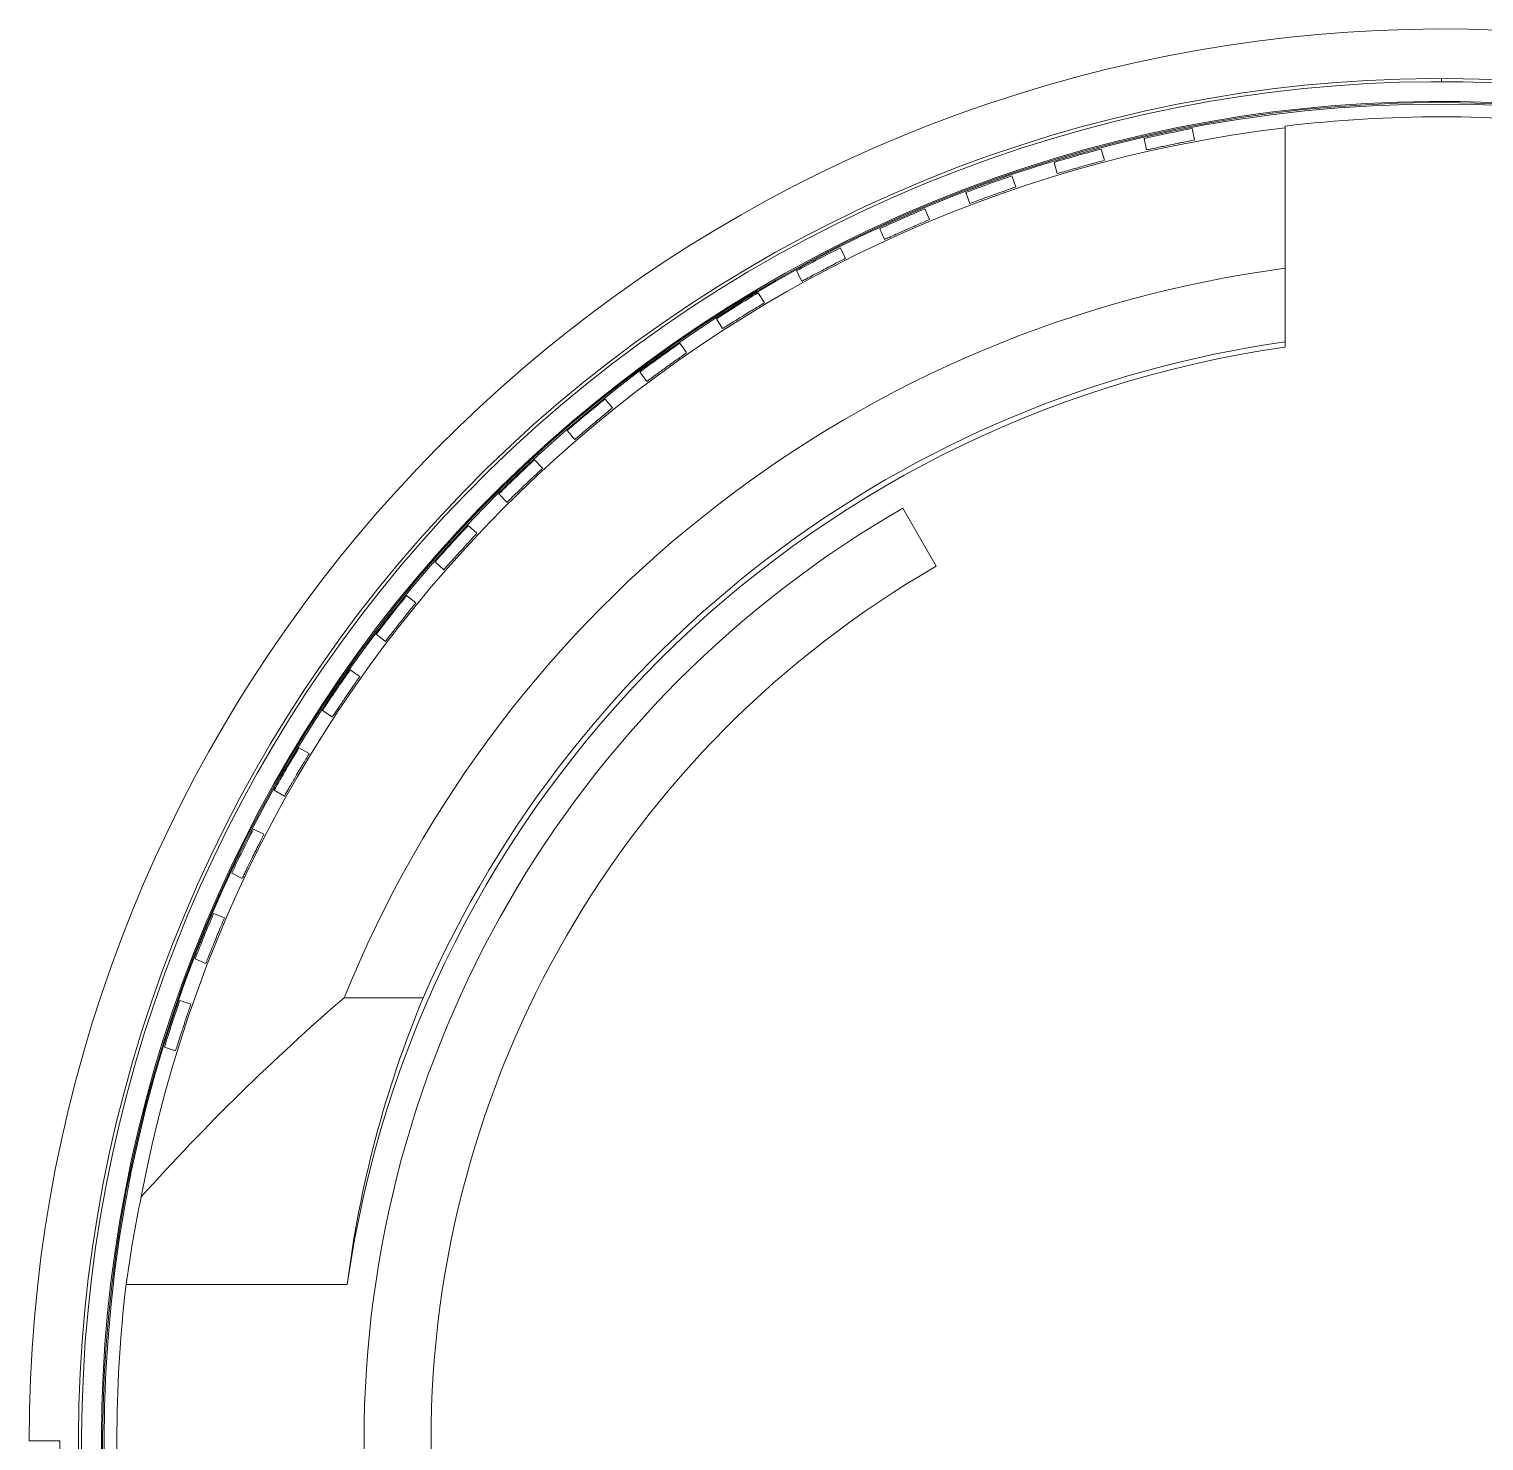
# Model space of a CAD drawing. Header units: inches. Extents: x 52169 to 69006, y 13152 to 42758.
# Drawn here: x 55429.8 to 55494.9, y 31591.4 to 31654.7 of the extents above; entities that cross this region are included whole.
import ezdxf

# ---------------------------------------------------------------- set-up
doc = ezdxf.new("R2010")
doc.units = ezdxf.units.IN
doc.header["$MEASUREMENT"] = 0

msp = doc.modelspace()

# ---------------------------------------------------------------- linework, layer by layer
at = {"color": 8, "linetype": 'Continuous', "lineweight": 0}
for p, q in [((55493.015, 31652.293, 0), (55493.015, 31652.435, 0)), ((55481.962, 31649.696, 0), (55481.856, 31650.205, 0)), ((55486.015, 31650.312, 0), (55486.015, 31650.239, 0)), ((55479.702, 31649.756, 0), (55479.809, 31649.246, 0)), ((55481.963, 31649.693, 0), (55481.962, 31649.695, 0)), ((55477.923, 31648.783, 0), (55477.781, 31649.284, 0)), ((55479.809, 31649.245, 0), (55479.809, 31649.243, 0)), ((55475.664, 31648.685, 0), (55475.806, 31648.184, 0)), ((55475.806, 31648.183, 0), (55475.807, 31648.181, 0)), ((55477.924, 31648.78, 0), (55477.923, 31648.782, 0)), ((55473.957, 31647.59, 0), (55473.781, 31648.08, 0)), ((55473.958, 31647.587, 0), (55473.958, 31647.589, 0)), ((55471.711, 31647.335, 0), (55471.887, 31646.845, 0)), ((55470.085, 31646.124, 0), (55469.875, 31646.6, 0)), ((55471.888, 31646.844, 0), (55471.889, 31646.842, 0)), ((55467.862, 31645.712, 0), (55468.072, 31645.236, 0)), ((55470.086, 31646.121, 0), (55470.085, 31646.123, 0)), ((55468.072, 31645.235, 0), (55468.073, 31645.233, 0)), ((55466.324, 31644.391, 0), (55466.081, 31644.852, 0)), ((55466.325, 31644.388, 0), (55466.324, 31644.39, 0)), ((55464.135, 31643.826, 0), (55464.378, 31643.365, 0)), ((55486.015, 31643.943, 0), (55486.015, 31640.648, 0)), ((55464.378, 31643.364, 0), (55464.379, 31643.362, 0)), ((55462.693, 31642.4, 0), (55462.418, 31642.843, 0)), ((55462.694, 31642.397, 0), (55462.693, 31642.399, 0)), ((55460.549, 31641.683, 0), (55460.823, 31641.241, 0)), ((55460.823, 31641.24, 0), (55460.825, 31641.238, 0)), ((55459.209, 31640.161, 0), (55458.905, 31640.583, 0)), ((55486.015, 31640.648, 0), (55486.015, 31640.41, 0)), ((55459.211, 31640.158, 0), (55459.21, 31640.16, 0)), ((55457.121, 31639.296, 0), (55457.425, 31638.874, 0)), ((55457.426, 31638.873, 0), (55457.427, 31638.871, 0)), ((55455.891, 31637.684, 0), (55455.558, 31638.084, 0)), ((55455.893, 31637.681, 0), (55455.891, 31637.683, 0)), ((55453.867, 31636.675, 0), (55454.201, 31636.275, 0)), ((55454.201, 31636.275, 0), (55454.203, 31636.273, 0)), ((55452.753, 31634.981, 0), (55452.393, 31635.357, 0)), ((55452.756, 31634.979, 0), (55452.754, 31634.981, 0)), ((55450.805, 31633.834, 0), (55451.165, 31633.459, 0)), ((55451.166, 31633.458, 0), (55451.168, 31633.456, 0)), ((55470.39, 31630.595, 0), (55468.89, 31633.193, 0)), ((55449.812, 31632.067, 0), (55449.426, 31632.416, 0)), ((55449.814, 31632.064, 0), (55449.812, 31632.066, 0)), ((55447.948, 31630.787, 0), (55448.334, 31630.437, 0)), ((55448.335, 31630.436, 0), (55448.336, 31630.435, 0)), ((55447.081, 31628.954, 0), (55446.672, 31629.276, 0)), ((55447.083, 31628.952, 0), (55447.081, 31628.953, 0)), ((55445.311, 31627.547, 0), (55445.72, 31627.225, 0)), ((55445.721, 31627.224, 0), (55445.723, 31627.223, 0)), ((55444.573, 31625.658, 0), (55444.143, 31625.951, 0)), ((55444.576, 31625.656, 0), (55444.574, 31625.658, 0)), ((55442.906, 31624.131, 0), (55443.337, 31623.839, 0)), ((55443.338, 31623.838, 0), (55443.34, 31623.837, 0)), ((55442.302, 31622.196, 0), (55441.852, 31622.457, 0)), ((55442.305, 31622.194, 0), (55442.303, 31622.195, 0)), ((55440.746, 31620.556, 0), (55441.196, 31620.294, 0)), ((55441.196, 31620.294, 0), (55441.198, 31620.292, 0)), ((55440.278, 31618.583, 0), (55439.811, 31618.813, 0)), ((55440.281, 31618.581, 0), (55440.279, 31618.583, 0)), ((55438.84, 31616.839, 0), (55439.307, 31616.609, 0)), ((55439.307, 31616.609, 0), (55439.31, 31616.608, 0)), ((55438.511, 31614.838, 0), (55438.029, 31615.035, 0)), ((55438.514, 31614.837, 0), (55438.512, 31614.838, 0)), ((55437.198, 31612.998, 0), (55437.68, 31612.801, 0)), ((55437.68, 31612.801, 0), (55437.683, 31612.8, 0)), ((55437.009, 31610.979, 0), (55436.515, 31611.141, 0)), ((55443.874, 31611.26, 0), (55447.414, 31611.26, 0)), ((55437.012, 31610.978, 0), (55437.01, 31610.979, 0)), ((55435.827, 31609.052, 0), (55436.322, 31608.889, 0)), ((55436.323, 31608.889, 0), (55436.325, 31608.888, 0)), ((55444.013, 31598.407, 0), (55434.111, 31598.407, 0))]:
    msp.add_line(p, q, dxfattribs=at)
msp.add_circle((55493.015, 31591.407, 0), 59.89, dxfattribs=at)
for radius, start, end in [(63.25, 25.00184, 180), (61.028, 217.61674, 204.56328), (60.886, 217.71936, 204.54592), (60, 217.94082, 204.5662), (59.948, 217.94603, 204.60783), (59.247, 96.7853, 169.36753), (59.848, 100.74685, 102.85315), (59.319, 83.22298, 96.77702), (59.848, 104.74685, 106.85315), (59.848, 108.74685, 110.85315), (59.848, 112.74685, 114.85315), (59.848, 116.74685, 118.85315), (53, 97.58954, 158.00095), (59.848, 120.74685, 122.85315), (49.5, 98.12968, 171.87032), (49.736, 98.0909, 156.47327), (59.848, 124.74685, 126.85315), (59.848, 128.74685, 130.85315), (59.848, 132.74685, 134.85315), (48.25, 120, 240), (59.848, 136.74685, 138.85315), (45.25, 120, 240), (59.848, 140.74685, 142.85315), (59.848, 144.74685, 146.85315), (59.848, 148.74685, 150.85315), (59.848, 152.74685, 154.85315), (59.848, 156.74685, 158.85315), (59.848, 160.74685, 162.85315), (59.319, 173.22298, 186.77702)]:
    msp.add_arc((55493.015, 31591.407, 0), radius, start, end, dxfattribs=at)
for centre, major_axis, ratio, start_param, end_param in [((55493.015, 31499.502, 0), (0, -131.254), 0.713939, -2.589571, -2.471064), ((55493.015, 31592.313, 0), (0, 49.388), 0.999832, 1.177052, 1.447083), ((55493.67, 31590.204, 0), (59.204, -10.467), 0.994615, -3.169975, -3.103254)]:
    msp.add_ellipse(centre, major_axis=major_axis, ratio=ratio, start_param=start_param, end_param=end_param, dxfattribs=at)
msp.add_open_spline([(55486.015, 31650.239, 0), (55486.015, 31649.521, 0), (55486.015, 31648.098, 0), (55486.015, 31645.999, 0), (55486.015, 31644.624, 0), (55486.015, 31643.943, 0)], degree=3, dxfattribs=at)
for points, knots in [([(55479.809, 31649.243, 0), (55479.883, 31649.259, 0), (55479.957, 31649.275, 0), (55480.034, 31649.291, 0), (55480.138, 31649.314, 0), (55480.247, 31649.338, 0), (55480.354, 31649.361, 0), (55480.443, 31649.38, 0), (55480.531, 31649.399, 0), (55480.62, 31649.417, 0), (55480.708, 31649.436, 0), (55480.796, 31649.454, 0), (55480.885, 31649.473, 0), (55480.997, 31649.496, 0), (55481.108, 31649.519, 0), (55481.219, 31649.542, 0), (55481.285, 31649.556, 0), (55481.35, 31649.57, 0), (55481.416, 31649.583, 0), (55481.507, 31649.601, 0), (55481.599, 31649.62, 0), (55481.688, 31649.637, 0), (55481.782, 31649.656, 0), (55481.872, 31649.674, 0), (55481.963, 31649.693, 0)], [0, 0, 0, 0, 0.108234, 0.108234, 0.108234, 0.25564, 0.25564, 0.25564, 0.37886, 0.37886, 0.37886, 0.49998, 0.49998, 0.49998, 0.653249, 0.653249, 0.653249, 0.744317, 0.744317, 0.744317, 0.868717, 0.868717, 0.868717, 1, 1, 1, 1]), ([(55475.807, 31648.181, 0), (55475.88, 31648.202, 0), (55475.952, 31648.223, 0), (55476.027, 31648.245, 0), (55476.13, 31648.275, 0), (55476.237, 31648.306, 0), (55476.342, 31648.336, 0), (55476.43, 31648.362, 0), (55476.516, 31648.387, 0), (55476.604, 31648.411, 0), (55476.69, 31648.436, 0), (55476.777, 31648.46, 0), (55476.864, 31648.485, 0), (55476.974, 31648.516, 0), (55477.084, 31648.547, 0), (55477.193, 31648.578, 0), (55477.257, 31648.596, 0), (55477.321, 31648.614, 0), (55477.387, 31648.632, 0), (55477.476, 31648.657, 0), (55477.566, 31648.681, 0), (55477.654, 31648.705, 0), (55477.746, 31648.731, 0), (55477.835, 31648.755, 0), (55477.924, 31648.78, 0)], [0, 0, 0, 0, 0.108234, 0.108234, 0.108234, 0.25564, 0.25564, 0.25564, 0.37886, 0.37886, 0.37886, 0.49998, 0.49998, 0.49998, 0.653249, 0.653249, 0.653249, 0.744317, 0.744317, 0.744317, 0.868717, 0.868717, 0.868717, 1, 1, 1, 1]), ([(55471.889, 31646.842, 0), (55471.96, 31646.868, 0), (55472.031, 31646.894, 0), (55472.104, 31646.921, 0), (55472.204, 31646.958, 0), (55472.308, 31646.997, 0), (55472.411, 31647.035, 0), (55472.497, 31647.066, 0), (55472.582, 31647.097, 0), (55472.667, 31647.128, 0), (55472.752, 31647.158, 0), (55472.837, 31647.189, 0), (55472.922, 31647.219, 0), (55473.029, 31647.258, 0), (55473.137, 31647.297, 0), (55473.243, 31647.335, 0), (55473.306, 31647.358, 0), (55473.369, 31647.38, 0), (55473.433, 31647.403, 0), (55473.52, 31647.433, 0), (55473.609, 31647.464, 0), (55473.694, 31647.494, 0), (55473.784, 31647.526, 0), (55473.871, 31647.557, 0), (55473.958, 31647.587, 0)], [0, 0, 0, 0, 0.108234, 0.108234, 0.108234, 0.25564, 0.25564, 0.25564, 0.37886, 0.37886, 0.37886, 0.49998, 0.49998, 0.49998, 0.653249, 0.653249, 0.653249, 0.744317, 0.744317, 0.744317, 0.868717, 0.868717, 0.868717, 1, 1, 1, 1]), ([(55468.073, 31645.233, 0), (55468.142, 31645.264, 0), (55468.211, 31645.295, 0), (55468.282, 31645.327, 0), (55468.38, 31645.371, 0), (55468.481, 31645.417, 0), (55468.581, 31645.462, 0), (55468.664, 31645.499, 0), (55468.747, 31645.536, 0), (55468.83, 31645.573, 0), (55468.912, 31645.609, 0), (55468.995, 31645.645, 0), (55469.077, 31645.682, 0), (55469.182, 31645.728, 0), (55469.286, 31645.774, 0), (55469.39, 31645.819, 0), (55469.451, 31645.846, 0), (55469.512, 31645.873, 0), (55469.574, 31645.9, 0), (55469.659, 31645.937, 0), (55469.745, 31645.974, 0), (55469.829, 31646.01, 0), (55469.917, 31646.048, 0), (55470.001, 31646.084, 0), (55470.086, 31646.121, 0)], [0, 0, 0, 0, 0.108234, 0.108234, 0.108234, 0.25564, 0.25564, 0.25564, 0.37886, 0.37886, 0.37886, 0.49998, 0.49998, 0.49998, 0.653249, 0.653249, 0.653249, 0.744317, 0.744317, 0.744317, 0.868717, 0.868717, 0.868717, 1, 1, 1, 1]), ([(55464.379, 31643.362, 0), (55464.446, 31643.398, 0), (55464.513, 31643.434, 0), (55464.581, 31643.471, 0), (55464.675, 31643.521, 0), (55464.773, 31643.574, 0), (55464.87, 31643.626, 0), (55464.95, 31643.669, 0), (55465.03, 31643.711, 0), (55465.111, 31643.754, 0), (55465.19, 31643.795, 0), (55465.27, 31643.837, 0), (55465.35, 31643.88, 0), (55465.451, 31643.933, 0), (55465.552, 31643.986, 0), (55465.652, 31644.039, 0), (55465.711, 31644.07, 0), (55465.77, 31644.101, 0), (55465.83, 31644.132, 0), (55465.912, 31644.175, 0), (55465.996, 31644.218, 0), (55466.076, 31644.259, 0), (55466.161, 31644.303, 0), (55466.243, 31644.346, 0), (55466.325, 31644.388, 0)], [0, 0, 0, 0, 0.108234, 0.108234, 0.108234, 0.25564, 0.25564, 0.25564, 0.37886, 0.37886, 0.37886, 0.49998, 0.49998, 0.49998, 0.653249, 0.653249, 0.653249, 0.744317, 0.744317, 0.744317, 0.868717, 0.868717, 0.868717, 1, 1, 1, 1]), ([(55460.825, 31641.238, 0), (55460.889, 31641.278, 0), (55460.953, 31641.319, 0), (55461.019, 31641.36, 0), (55461.109, 31641.417, 0), (55461.203, 31641.477, 0), (55461.296, 31641.535, 0), (55461.373, 31641.584, 0), (55461.45, 31641.632, 0), (55461.527, 31641.68, 0), (55461.603, 31641.727, 0), (55461.68, 31641.774, 0), (55461.757, 31641.822, 0), (55461.854, 31641.882, 0), (55461.951, 31641.942, 0), (55462.047, 31642.002, 0), (55462.104, 31642.037, 0), (55462.161, 31642.072, 0), (55462.219, 31642.107, 0), (55462.297, 31642.156, 0), (55462.378, 31642.204, 0), (55462.455, 31642.251, 0), (55462.537, 31642.301, 0), (55462.616, 31642.349, 0), (55462.694, 31642.397, 0)], [0, 0, 0, 0, 0.108234, 0.108234, 0.108234, 0.25564, 0.25564, 0.25564, 0.37886, 0.37886, 0.37886, 0.49998, 0.49998, 0.49998, 0.653249, 0.653249, 0.653249, 0.744317, 0.744317, 0.744317, 0.868717, 0.868717, 0.868717, 1, 1, 1, 1]), ([(55457.427, 31638.871, 0), (55457.488, 31638.916, 0), (55457.549, 31638.96, 0), (55457.612, 31639.007, 0), (55457.698, 31639.07, 0), (55457.788, 31639.136, 0), (55457.876, 31639.2, 0), (55457.95, 31639.254, 0), (55458.023, 31639.307, 0), (55458.097, 31639.361, 0), (55458.17, 31639.413, 0), (55458.243, 31639.466, 0), (55458.316, 31639.519, 0), (55458.409, 31639.585, 0), (55458.501, 31639.652, 0), (55458.593, 31639.718, 0), (55458.648, 31639.758, 0), (55458.702, 31639.796, 0), (55458.757, 31639.836, 0), (55458.832, 31639.889, 0), (55458.909, 31639.943, 0), (55458.983, 31639.996, 0), (55459.061, 31640.051, 0), (55459.136, 31640.105, 0), (55459.211, 31640.158, 0)], [0, 0, 0, 0, 0.108234, 0.108234, 0.108234, 0.25564, 0.25564, 0.25564, 0.37886, 0.37886, 0.37886, 0.49998, 0.49998, 0.49998, 0.653249, 0.653249, 0.653249, 0.744317, 0.744317, 0.744317, 0.868717, 0.868717, 0.868717, 1, 1, 1, 1]), ([(55454.203, 31636.273, 0), (55454.261, 31636.322, 0), (55454.318, 31636.371, 0), (55454.378, 31636.421, 0), (55454.459, 31636.49, 0), (55454.544, 31636.562, 0), (55454.628, 31636.633, 0), (55454.698, 31636.692, 0), (55454.767, 31636.75, 0), (55454.837, 31636.808, 0), (55454.906, 31636.865, 0), (55454.975, 31636.923, 0), (55455.045, 31636.981, 0), (55455.132, 31637.054, 0), (55455.22, 31637.127, 0), (55455.307, 31637.199, 0), (55455.359, 31637.242, 0), (55455.41, 31637.285, 0), (55455.462, 31637.328, 0), (55455.533, 31637.387, 0), (55455.606, 31637.446, 0), (55455.676, 31637.503, 0), (55455.75, 31637.564, 0), (55455.822, 31637.623, 0), (55455.893, 31637.681, 0)], [0, 0, 0, 0, 0.108234, 0.108234, 0.108234, 0.25564, 0.25564, 0.25564, 0.37886, 0.37886, 0.37886, 0.49998, 0.49998, 0.49998, 0.653249, 0.653249, 0.653249, 0.744317, 0.744317, 0.744317, 0.868717, 0.868717, 0.868717, 1, 1, 1, 1]), ([(55451.168, 31633.456, 0), (55451.222, 31633.509, 0), (55451.276, 31633.562, 0), (55451.332, 31633.616, 0), (55451.408, 31633.691, 0), (55451.488, 31633.769, 0), (55451.567, 31633.845, 0), (55451.632, 31633.909, 0), (55451.697, 31633.971, 0), (55451.763, 31634.034, 0), (55451.827, 31634.096, 0), (55451.893, 31634.159, 0), (55451.958, 31634.221, 0), (55452.041, 31634.3, 0), (55452.123, 31634.379, 0), (55452.204, 31634.458, 0), (55452.253, 31634.504, 0), (55452.301, 31634.55, 0), (55452.35, 31634.597, 0), (55452.417, 31634.66, 0), (55452.486, 31634.724, 0), (55452.552, 31634.787, 0), (55452.621, 31634.852, 0), (55452.688, 31634.916, 0), (55452.756, 31634.979, 0)], [0, 0, 0, 0, 0.108234, 0.108234, 0.108234, 0.25564, 0.25564, 0.25564, 0.37886, 0.37886, 0.37886, 0.49998, 0.49998, 0.49998, 0.653249, 0.653249, 0.653249, 0.744317, 0.744317, 0.744317, 0.868717, 0.868717, 0.868717, 1, 1, 1, 1]), ([(55448.336, 31630.435, 0), (55448.387, 31630.491, 0), (55448.437, 31630.547, 0), (55448.489, 31630.606, 0), (55448.56, 31630.685, 0), (55448.634, 31630.769, 0), (55448.707, 31630.85, 0), (55448.768, 31630.918, 0), (55448.829, 31630.985, 0), (55448.89, 31631.053, 0), (55448.95, 31631.119, 0), (55449.011, 31631.186, 0), (55449.071, 31631.253, 0), (55449.148, 31631.337, 0), (55449.225, 31631.422, 0), (55449.301, 31631.506, 0), (55449.346, 31631.556, 0), (55449.391, 31631.605, 0), (55449.437, 31631.655, 0), (55449.499, 31631.723, 0), (55449.563, 31631.792, 0), (55449.624, 31631.858, 0), (55449.689, 31631.929, 0), (55449.752, 31631.997, 0), (55449.814, 31632.064, 0)], [0, 0, 0, 0, 0.108234, 0.108234, 0.108234, 0.25564, 0.25564, 0.25564, 0.37886, 0.37886, 0.37886, 0.49998, 0.49998, 0.49998, 0.653249, 0.653249, 0.653249, 0.744317, 0.744317, 0.744317, 0.868717, 0.868717, 0.868717, 1, 1, 1, 1]), ([(55445.723, 31627.223, 0), (55445.769, 31627.283, 0), (55445.816, 31627.342, 0), (55445.863, 31627.404, 0), (55445.929, 31627.489, 0), (55445.997, 31627.577, 0), (55446.064, 31627.663, 0), (55446.12, 31627.736, 0), (55446.176, 31627.806, 0), (55446.232, 31627.878, 0), (55446.287, 31627.948, 0), (55446.343, 31628.019, 0), (55446.399, 31628.09, 0), (55446.47, 31628.18, 0), (55446.54, 31628.27, 0), (55446.61, 31628.359, 0), (55446.652, 31628.411, 0), (55446.693, 31628.464, 0), (55446.735, 31628.517, 0), (55446.793, 31628.589, 0), (55446.852, 31628.662, 0), (55446.908, 31628.733, 0), (55446.968, 31628.808, 0), (55447.026, 31628.88, 0), (55447.083, 31628.952, 0)], [0, 0, 0, 0, 0.108234, 0.108234, 0.108234, 0.25564, 0.25564, 0.25564, 0.37886, 0.37886, 0.37886, 0.49998, 0.49998, 0.49998, 0.653249, 0.653249, 0.653249, 0.744317, 0.744317, 0.744317, 0.868717, 0.868717, 0.868717, 1, 1, 1, 1]), ([(55443.34, 31623.837, 0), (55443.382, 31623.9, 0), (55443.424, 31623.962, 0), (55443.467, 31624.028, 0), (55443.526, 31624.116, 0), (55443.588, 31624.209, 0), (55443.649, 31624.3, 0), (55443.7, 31624.376, 0), (55443.751, 31624.45, 0), (55443.802, 31624.526, 0), (55443.852, 31624.6, 0), (55443.903, 31624.675, 0), (55443.954, 31624.749, 0), (55444.018, 31624.844, 0), (55444.082, 31624.938, 0), (55444.146, 31625.032, 0), (55444.183, 31625.087, 0), (55444.221, 31625.142, 0), (55444.259, 31625.198, 0), (55444.312, 31625.274, 0), (55444.365, 31625.351, 0), (55444.417, 31625.426, 0), (55444.471, 31625.504, 0), (55444.524, 31625.58, 0), (55444.576, 31625.656, 0)], [0, 0, 0, 0, 0.108234, 0.108234, 0.108234, 0.25564, 0.25564, 0.25564, 0.37886, 0.37886, 0.37886, 0.49998, 0.49998, 0.49998, 0.653249, 0.653249, 0.653249, 0.744317, 0.744317, 0.744317, 0.868717, 0.868717, 0.868717, 1, 1, 1, 1]), ([(55441.199, 31620.292, 0), (55441.236, 31620.358, 0), (55441.274, 31620.424, 0), (55441.312, 31620.492, 0), (55441.365, 31620.584, 0), (55441.42, 31620.681, 0), (55441.475, 31620.776, 0), (55441.52, 31620.855, 0), (55441.566, 31620.933, 0), (55441.611, 31621.012, 0), (55441.656, 31621.089, 0), (55441.702, 31621.168, 0), (55441.747, 31621.246, 0), (55441.805, 31621.344, 0), (55441.862, 31621.443, 0), (55441.919, 31621.541, 0), (55441.953, 31621.599, 0), (55441.987, 31621.656, 0), (55442.021, 31621.715, 0), (55442.068, 31621.794, 0), (55442.116, 31621.875, 0), (55442.162, 31621.953, 0), (55442.211, 31622.035, 0), (55442.258, 31622.114, 0), (55442.305, 31622.194, 0)], [0, 0, 0, 0, 0.108234, 0.108234, 0.108234, 0.25564, 0.25564, 0.25564, 0.37886, 0.37886, 0.37886, 0.49998, 0.49998, 0.49998, 0.653249, 0.653249, 0.653249, 0.744317, 0.744317, 0.744317, 0.868717, 0.868717, 0.868717, 1, 1, 1, 1]), ([(55439.31, 31616.608, 0), (55439.343, 31616.676, 0), (55439.376, 31616.744, 0), (55439.41, 31616.814, 0), (55439.456, 31616.91, 0), (55439.504, 31617.011, 0), (55439.552, 31617.109, 0), (55439.592, 31617.192, 0), (55439.631, 31617.272, 0), (55439.671, 31617.354, 0), (55439.711, 31617.435, 0), (55439.751, 31617.516, 0), (55439.791, 31617.597, 0), (55439.841, 31617.699, 0), (55439.892, 31617.802, 0), (55439.942, 31617.903, 0), (55439.971, 31617.963, 0), (55440.001, 31618.023, 0), (55440.031, 31618.084, 0), (55440.072, 31618.166, 0), (55440.115, 31618.25, 0), (55440.155, 31618.331, 0), (55440.198, 31618.417, 0), (55440.24, 31618.499, 0), (55440.281, 31618.581, 0)], [0, 0, 0, 0, 0.108234, 0.108234, 0.108234, 0.25564, 0.25564, 0.25564, 0.37886, 0.37886, 0.37886, 0.49998, 0.49998, 0.49998, 0.653249, 0.653249, 0.653249, 0.744317, 0.744317, 0.744317, 0.868717, 0.868717, 0.868717, 1, 1, 1, 1]), ([(55437.683, 31612.8, 0), (55437.711, 31612.87, 0), (55437.739, 31612.94, 0), (55437.768, 31613.013, 0), (55437.807, 31613.112, 0), (55437.848, 31613.216, 0), (55437.889, 31613.317, 0), (55437.923, 31613.402, 0), (55437.957, 31613.486, 0), (55437.991, 31613.57, 0), (55438.025, 31613.653, 0), (55438.059, 31613.736, 0), (55438.094, 31613.82, 0), (55438.137, 31613.926, 0), (55438.18, 31614.032, 0), (55438.223, 31614.136, 0), (55438.248, 31614.198, 0), (55438.273, 31614.26, 0), (55438.299, 31614.323, 0), (55438.335, 31614.408, 0), (55438.371, 31614.494, 0), (55438.406, 31614.578, 0), (55438.443, 31614.666, 0), (55438.478, 31614.752, 0), (55438.514, 31614.837, 0)], [0, 0, 0, 0, 0.108234, 0.108234, 0.108234, 0.25564, 0.25564, 0.25564, 0.37886, 0.37886, 0.37886, 0.49998, 0.49998, 0.49998, 0.653249, 0.653249, 0.653249, 0.744317, 0.744317, 0.744317, 0.868717, 0.868717, 0.868717, 1, 1, 1, 1]), ([(55436.325, 31608.888, 0), (55436.348, 31608.96, 0), (55436.371, 31609.032, 0), (55436.395, 31609.107, 0), (55436.428, 31609.208, 0), (55436.461, 31609.314, 0), (55436.495, 31609.418, 0), (55436.523, 31609.505, 0), (55436.551, 31609.591, 0), (55436.579, 31609.678, 0), (55436.607, 31609.763, 0), (55436.636, 31609.849, 0), (55436.664, 31609.934, 0), (55436.7, 31610.043, 0), (55436.735, 31610.151, 0), (55436.771, 31610.259, 0), (55436.792, 31610.323, 0), (55436.813, 31610.386, 0), (55436.834, 31610.45, 0), (55436.863, 31610.538, 0), (55436.894, 31610.626, 0), (55436.923, 31610.712, 0), (55436.953, 31610.803, 0), (55436.983, 31610.89, 0), (55437.012, 31610.978, 0)], [0, 0, 0, 0, 0.108234, 0.108234, 0.108234, 0.25564, 0.25564, 0.25564, 0.37886, 0.37886, 0.37886, 0.49998, 0.49998, 0.49998, 0.653249, 0.653249, 0.653249, 0.744317, 0.744317, 0.744317, 0.868717, 0.868717, 0.868717, 1, 1, 1, 1]), ([(55429.765, 31591.407, 0), (55429.981, 31591.407, 0), (55430.172, 31591.407, 0), (55430.51, 31591.407, 0), (55430.653, 31591.407, 0), (55430.998, 31591.407, 0), (55431.12, 31591.407, 0), (55431.135, 31591.407, 0)], [0.000001, 0.000001, 0.000001, 0.000001, 0.0828534, 0.0828534, 0.1684234, 0.1684234, 0.3366645, 0.3366645, 0.3366645, 0.3366645]), ([(55431.135, 31591.407, 0), (55431.14, 31591.137, 0), (55431.146, 31590.882, 0), (55431.154, 31590.642, 0), (55431.161, 31590.402, 0), (55431.168, 31590.211, 0), (55431.177, 31589.968, 0), (55431.197, 31589.482, 0), (55431.222, 31588.996, 0), (55431.253, 31588.502, 0), (55431.316, 31587.514, 0), (55431.401, 31586.517, 0), (55431.514, 31585.497, 0), (55431.739, 31583.457, 0), (55432.069, 31581.365, 0), (55432.515, 31579.257, 0), (55432.96, 31577.149, 0), (55433.532, 31574.983, 0), (55434.22, 31572.854, 0), (55434.563, 31571.79, 0), (55434.942, 31570.714, 0), (55435.349, 31569.651, 0), (55435.451, 31569.386, 0), (55435.555, 31569.12, 0), (55435.661, 31568.855, 0), (55435.713, 31568.722, 0), (55435.767, 31568.59, 0), (55435.821, 31568.457, 0), (55435.874, 31568.325, 0), (55435.943, 31568.159, 0), (55435.984, 31568.06, 0), (55436.148, 31567.664, 0), (55436.371, 31567.136, 0), (55436.664, 31566.479, 0)], [0, 0, 0, 0, 0.03125, 0.03125, 0.03125, 0.0625, 0.0625, 0.0625, 0.125, 0.125, 0.125, 0.25, 0.25, 0.25, 0.5, 0.5, 0.5, 0.75, 0.75, 0.75, 0.875, 0.875, 0.875, 0.90625, 0.90625, 0.90625, 0.921875, 0.921875, 0.921875, 0.9375, 0.9375, 0.9375, 1, 1, 1, 1])]:
    msp.add_open_spline(points, degree=3, knots=knots, dxfattribs=at)

doc.saveas('drawing.dxf')
